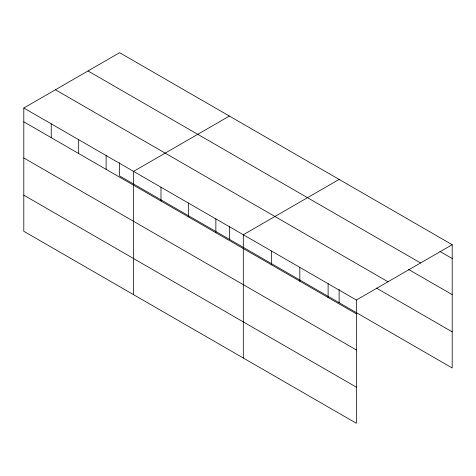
<?xml version="1.0" encoding="UTF-8"?>
<svg xmlns="http://www.w3.org/2000/svg" width="476" height="476" viewBox="0 0 476 476"><rect width="100%" height="100%" fill="white"/><g stroke="black" fill="none" stroke-linecap="round" stroke-linejoin="round"><path stroke-width="0.71" d="M356.375 349.961L356.375 300.029L23.8 108.022L23.8 231.294L356.375 423.301L356.375 349.961L23.8 157.955M119.625 162.697L119.625 175.971L452.2 367.978L452.2 244.706L119.625 52.699L23.8 108.022M229.373 116.061L133.548 171.384L133.548 294.656M339.126 179.422L243.301 234.745L243.301 358.017M356.375 300.029L452.2 244.706M439.991 251.471L452.2 258.516M88.001 70.954L420.576 262.966M408.509 269.416L452.2 294.638M55.424 89.762L388 281.774M376.391 288.087L452.2 331.855M23.8 121.832L356.375 313.839M23.8 195.172L356.375 387.178M339.126 289.426L339.126 302.694M328.107 283.708L328.107 297.518M299.838 267.387L299.838 281.197M271.57 251.066L271.57 264.876M229.373 226.064L229.373 239.333M215.86 218.906L215.86 232.716M188.425 203.068L188.425 216.877M160.989 187.223L160.989 201.033M106.112 155.545L106.112 169.355M78.677 139.7L78.677 153.51M51.235 123.861L51.235 137.671"/></g></svg>
